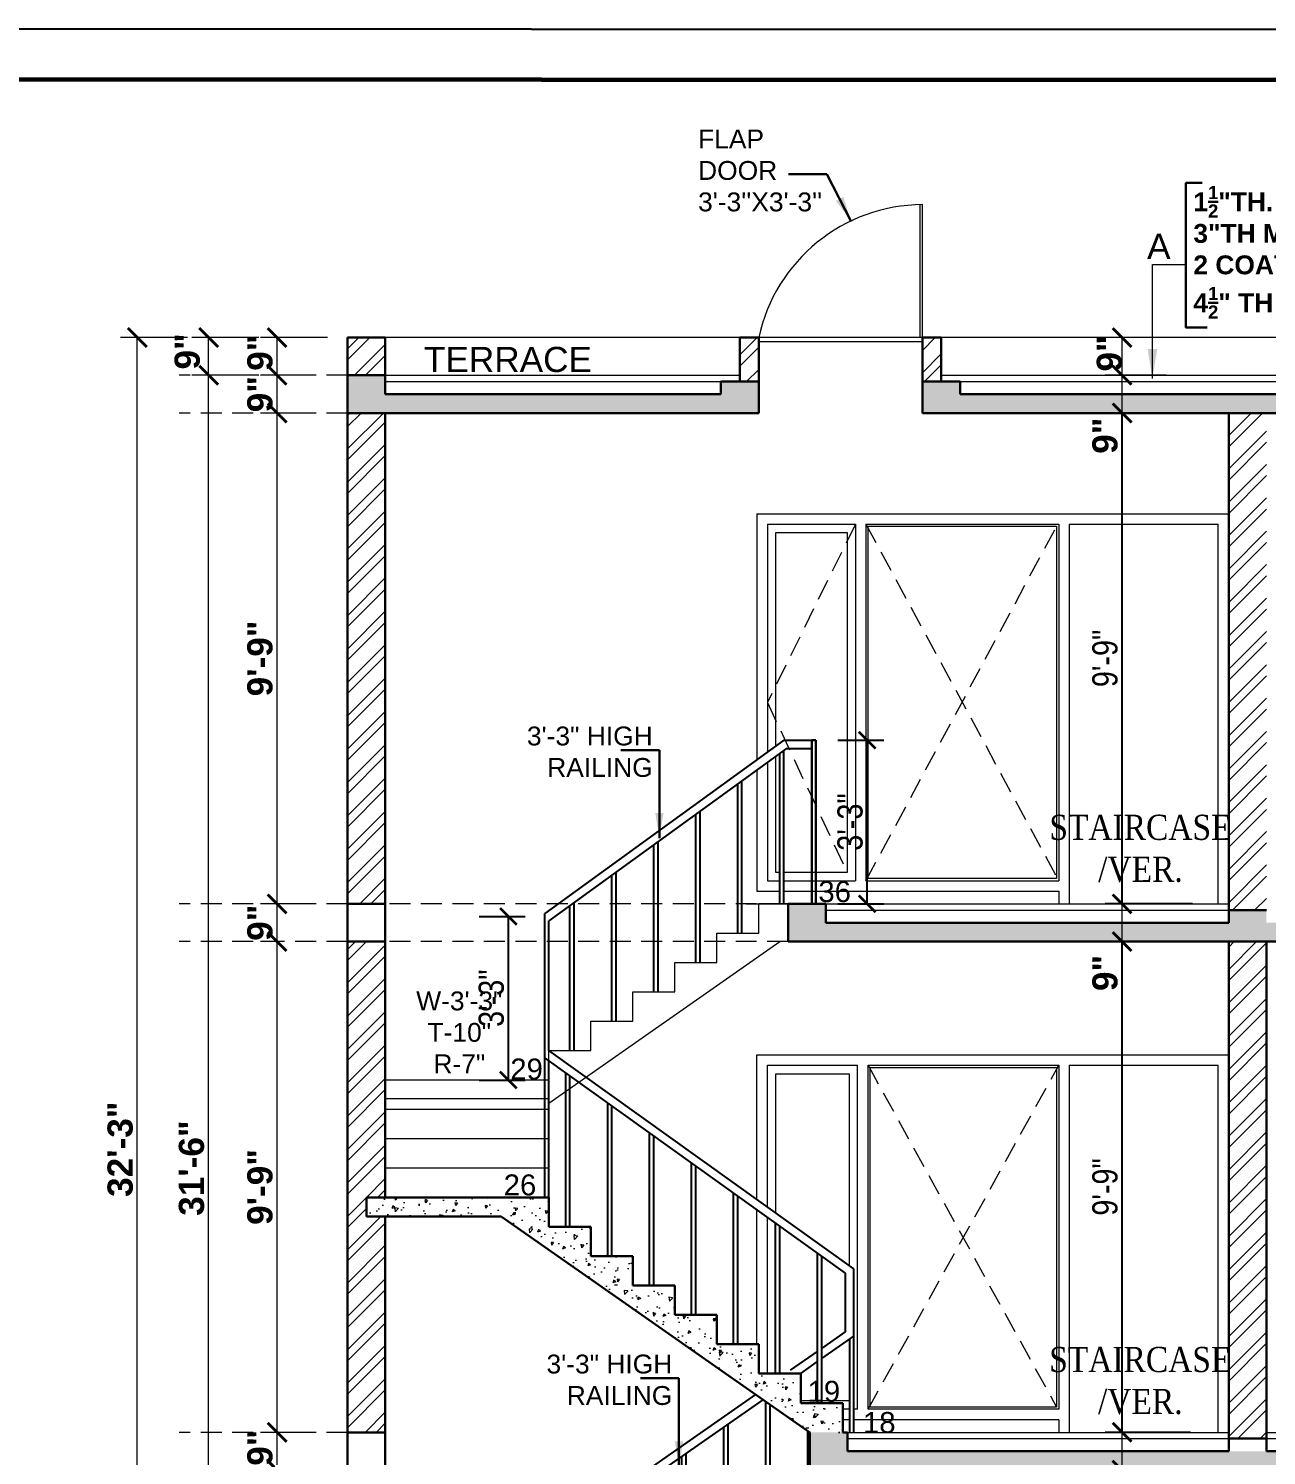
# Model space of a CAD drawing. Header units: feet. Extents: x 12125 to 16886, y -11859 to -10215.
# Drawn here: x 15805 to 16100.1, y -10889.8 to -10549.6 of the extents above; entities that cross this region are included whole.
import ezdxf

# ---------------------------------------------------------------- set-up
doc = ezdxf.new("R2010")
doc.units = ezdxf.units.FT
doc.header["$MEASUREMENT"] = 0
doc.header["$PDMODE"] = 2
doc.linetypes.add('DASHED', pattern=[0.75, 0.5, -0.25])
doc.layers.get('0').update_dxf_attribs({"lineweight": 30})
doc.layers.add('BLK_1_FLR_1_KITCHEN', color=4, linetype='Continuous', plot=False)
doc.layers.add('BLK_1_PARAPET_HT', color=2, linetype='Continuous', plot=False)
for name, color, linetype, lineweight in [('BLK_1_FLR_2_KITCHEN', 7, 'Continuous', 0), ('DIM 01', 7, 'Continuous', 9), ('DOOR', 32, 'Continuous', 13), ('Flooring', 160, 'Continuous', 15), ('HATCH', 9, 'Continuous', 20), ('RAILING', 210, 'Continuous', 25), ('SLAB RCC', 1, 'Continuous', 40), ('STAIR', 82, 'Continuous', 15), ('TEXT', 7, 'Continuous', 30), ('WALL', 10, 'Continuous', 30), ('WINDOW', 150, 'Continuous', 20)]:
    doc.layers.add(name, color=color, linetype=linetype, lineweight=lineweight)
doc.styles.add('AR. TEXT 01', font='arialbd.ttf')
doc.styles.add('DIM TEXT', font='GOTHIC.TTF', dxfattribs={"height": 5})
doc.styles.get("Standard").update_dxf_attribs({"font": 'ARIALN.TTF'})
doc.styles.add('TEX02', font='GARA.TTF')
doc.dimstyles.new('DIM 50', dxfattribs={"dimtxt": 6, "dimasz": 3, "dimexe": 6, "dimexo": 4, "dimgap": 0.3125, "dimtad": 1, "dimzin": 3, "dimdsep": 46, "dimlunit": 4, "dimtxsty": 'AR. TEXT 01', "dimblk": 'DOT', "dimcen": 0.09, "dimclrd": 256, "dimclre": 256, "dimclrt": 256, "dimazin": 0, "dimtfac": 0.8, "dimtofl": 0, "dimtmove": 1, "dimatfit": 3, "dimfxl": 6, "dimfxlon": 1, "dimfrac": 1, "dimtolj": 1, "dimtzin": 0, "dimlwd": -1, "dimlwe": -1, "dimarcsym": 1})
doc.dimstyles.get("Standard").update_dxf_attribs({"dimtxt": 6, "dimasz": 4, "dimexe": 4, "dimexo": 4, "dimgap": 1, "dimtad": 1, "dimdec": 1, "dimzin": 3, "dimdsep": 46, "dimlunit": 4, "dimtxsty": 'Standard', "dimblk": 'ARCHTICK', "dimcen": 0.09, "dimadec": 0, "dimazin": 0, "dimtfac": 1.005, "dimtdec": 1, "dimtofl": 0, "dimtmove": 2, "dimatfit": 3, "dimfxl": 4, "dimfxlon": 1, "dimtolj": 1, "dimtzin": 0, "dimarcsym": 0})
pattern_1 = [(-135, (-65021.545, 67583.689), (3.97747564, -3.97747564), []), (-135, (-65024.1966, 67583.689), (3.97747564, -3.97747564), [])]
pattern_2 = [(-130, (-64493.676, 67461.189), (-7.17260183, 0.62752135), [0.75, -8.25]), (175, (-64493.676, 67461.189), (1.38751334, -7.52192134), [0.6, -6.6]), (-79.5485555, (-64494.274, 67461.241), (-5.78508847, -6.8943999), [0.6374019, -7.0114211]), (-133.8158, (-64493.676, 67459.189), (-10.6724133, 1.6551928), [1.125, -12.375]), (-83.364365, (-64494.565, 67459.327), (-9.3466195, -9.741186), [0.9561034, -10.5171376]), (171.184164, (-64493.676, 67459.189), (-9.3466195, -9.741186), [0.9, -9.9]), (-159, (-64494.676, 67459.689), (-5.96907052, 4.0261889), [0.75, -8.25]), (146, (-64494.676, 67459.689), (-2.4331533, -7.25150045), [0.6, -6.6]), (-108.548555, (-64495.1735, 67460.024), (-8.40222377, -3.22531153), [0.6374019, -7.0114211]), (-142.5, (-64493.676, 67461.1887), (-0.121598553, -3.32893854), [0, -6.52, 0, -6.7, 0, -6.625]), (-172.5, (-64493.676, 67461.1887), (-2.63069537, -3.94411712), [0, -3.82, 0, -6.37, 0, -2.525]), (147.5, (-64491.446, 67461.1887), (-5.33822436, 0.22554872), [0, -2.5, 0, -7.8, 0, -10.35]), (137.5, (-64490.446, 67461.1887), (-5.8318617, -1.00104982), [0, -3.25, 0, -5.18, 0, -7.35])]

# ---------------------------------------------------------------- blocks, each defined once
blk = doc.blocks.new('_Dot')
at = {"color": 0, "linetype": 'ByBlock', "lineweight": -2}
blk.add_line((-0.5, 0), (-1, 0), dxfattribs=at)
at = {"color": 0, "linetype": 'ByBlock', "const_width": 0.5}
blk.add_lwpolyline([(-0.25, 0, 1), (0.25, 0, 1)], format="xyb", close=True, dxfattribs=at)
blk = doc.blocks.new('_ArchTick')
at = {"color": 0, "linetype": 'ByBlock', "const_width": 0.15}
blk.add_lwpolyline([(-0.5, -0.5), (0.5, 0.5)], dxfattribs=at)
blk = doc.blocks.new('*D26')
at = {"layer": 'Defpoints', "color": 0, "transparency": 16777216}
for p in [(15864.28, -10884.31), (15875.96, -10884.31), (15873.46, -10893.31)]:
    blk.add_point(p, dxfattribs=at)
at = {"layer": 'DIM 01', "transparency": 16777216}
for p, q in [((15871.96, -10884.31), (15860.28, -10884.31)), ((15864.28, -10893.31), (15864.28, -10884.31)), ((15869.46, -10893.31), (15860.28, -10893.31))]:
    blk.add_line(p, q, dxfattribs=at)
at = {"layer": 'DIM 01', "transparency": 16777216, "xscale": 4.5, "yscale": 4.5, "zscale": 4.5}
for p, rotation in [((15864.28, -10884.31), 90), ((15864.28, -10893.31), 270)]:
    blk.add_blockref('_ArchTick', p, dxfattribs=dict(at, rotation=rotation))
at = {"layer": 'DIM 01', "transparency": 16777216, "insert": (15860.21, -10887.95), "char_height": 6, "attachment_point": 5, "rotation": 90, "style": 'AR. TEXT 01'}
blk.add_mtext('\\A1;9"', dxfattribs=at)
blk = doc.blocks.new('*D27')
at = {"layer": 'Defpoints', "color": 0, "transparency": 16777216}
for p in [(15864.28, -10767.31), (15868.46, -10767.31), (15875.96, -10884.31)]:
    blk.add_point(p, dxfattribs=at)
at = {"layer": 'DIM 01', "transparency": 16777216}
for p, q in [((15864.46, -10767.31), (15860.28, -10767.31)), ((15864.28, -10884.31), (15864.28, -10767.31)), ((15871.96, -10884.31), (15860.28, -10884.31))]:
    blk.add_line(p, q, dxfattribs=at)
at = {"layer": 'DIM 01', "transparency": 16777216, "xscale": 4.5, "yscale": 4.5, "zscale": 4.5}
for p, rotation in [((15864.28, -10767.31), 90), ((15864.28, -10884.31), 270)]:
    blk.add_blockref('_ArchTick', p, dxfattribs=dict(at, rotation=rotation))
at = {"layer": 'DIM 01', "transparency": 16777216, "insert": (15860.21, -10825.81), "char_height": 6, "attachment_point": 5, "rotation": 90, "style": 'AR. TEXT 01'}
blk.add_mtext('\\A1;9\'-9"', dxfattribs=at)
blk = doc.blocks.new('*D28')
at = {"layer": 'Defpoints', "color": 0, "transparency": 16777216}
for p in [(15864.28, -10758.31), (15874.96, -10758.31), (15868.46, -10767.31)]:
    blk.add_point(p, dxfattribs=at)
at = {"layer": 'DIM 01', "transparency": 16777216}
for p, q in [((15870.96, -10758.31), (15860.28, -10758.31)), ((15864.28, -10767.31), (15864.28, -10758.31)), ((15864.46, -10767.31), (15860.28, -10767.31))]:
    blk.add_line(p, q, dxfattribs=at)
at = {"layer": 'DIM 01', "transparency": 16777216, "xscale": 4.5, "yscale": 4.5, "zscale": 4.5}
for p, rotation in [((15864.28, -10758.31), 90), ((15864.28, -10767.31), 270)]:
    blk.add_blockref('_ArchTick', p, dxfattribs=dict(at, rotation=rotation))
at = {"layer": 'DIM 01', "transparency": 16777216, "insert": (15860.21, -10762.81), "char_height": 6, "attachment_point": 5, "rotation": 90, "style": 'AR. TEXT 01'}
blk.add_mtext('\\A1;9"', dxfattribs=at)
blk = doc.blocks.new('*D29')
at = {"layer": 'Defpoints', "color": 0, "transparency": 16777216}
for p in [(15864.28, -10641.31), (15873.46, -10641.31), (15874.96, -10758.31)]:
    blk.add_point(p, dxfattribs=at)
at = {"layer": 'DIM 01', "transparency": 16777216}
for p, q in [((15869.46, -10641.31), (15860.28, -10641.31)), ((15864.28, -10758.31), (15864.28, -10641.31)), ((15870.96, -10758.31), (15860.28, -10758.31))]:
    blk.add_line(p, q, dxfattribs=at)
at = {"layer": 'DIM 01', "transparency": 16777216, "xscale": 4.5, "yscale": 4.5, "zscale": 4.5}
for p, rotation in [((15864.28, -10641.31), 90), ((15864.28, -10758.31), 270)]:
    blk.add_blockref('_ArchTick', p, dxfattribs=dict(at, rotation=rotation))
at = {"layer": 'DIM 01', "transparency": 16777216, "insert": (15860.21, -10699.81), "char_height": 6, "attachment_point": 5, "rotation": 90, "style": 'AR. TEXT 01'}
blk.add_mtext('\\A1;9\'-9"', dxfattribs=at)
blk = doc.blocks.new('*D30')
at = {"layer": 'Defpoints', "color": 0, "transparency": 16777216}
for p in [(15864.28, -10632.31), (15873.46, -10632.31), (15873.46, -10641.31)]:
    blk.add_point(p, dxfattribs=at)
at = {"layer": 'DIM 01', "transparency": 16777216}
for p, q in [((15869.46, -10632.31), (15860.28, -10632.31)), ((15864.28, -10641.31), (15864.28, -10632.31)), ((15869.46, -10641.31), (15860.28, -10641.31))]:
    blk.add_line(p, q, dxfattribs=at)
at = {"layer": 'DIM 01', "transparency": 16777216, "xscale": 4.5, "yscale": 4.5, "zscale": 4.5}
for p, rotation in [((15864.28, -10632.31), 90), ((15864.28, -10641.31), 270)]:
    blk.add_blockref('_ArchTick', p, dxfattribs=dict(at, rotation=rotation))
at = {"layer": 'DIM 01', "transparency": 16777216, "insert": (15860.21, -10636.81), "char_height": 6, "attachment_point": 5, "rotation": 90, "style": 'AR. TEXT 01'}
blk.add_mtext('\\A1;9"', dxfattribs=at)
blk = doc.blocks.new('*D31')
at = {"layer": 'Defpoints', "color": 0, "transparency": 16777216}
for p in [(15864.28, -10623.31), (15881.07, -10623.31), (15873.46, -10632.31)]:
    blk.add_point(p, dxfattribs=at)
at = {"layer": 'DIM 01', "transparency": 16777216}
for p, q in [((15876.28, -10623.31), (15860.28, -10623.31)), ((15864.28, -10632.31), (15864.28, -10623.31)), ((15869.46, -10632.31), (15860.28, -10632.31))]:
    blk.add_line(p, q, dxfattribs=at)
at = {"layer": 'DIM 01', "transparency": 16777216, "xscale": 4.5, "yscale": 4.5, "zscale": 4.5}
for p, rotation in [((15864.28, -10623.31), 90), ((15864.28, -10632.31), 270)]:
    blk.add_blockref('_ArchTick', p, dxfattribs=dict(at, rotation=rotation))
at = {"layer": 'DIM 01', "transparency": 16777216, "insert": (15860.21, -10626.92), "char_height": 6, "attachment_point": 5, "rotation": 90, "style": 'AR. TEXT 01'}
blk.add_mtext('\\A1;9"', dxfattribs=at)
blk = doc.blocks.new('*D33')
at = {"layer": 'Defpoints', "color": 0, "transparency": 16777216}
for p in [(15847.96, -10632.31), (15893.96, -10632.31), (15853.46, -11010.31)]:
    blk.add_point(p, dxfattribs=at)
at = {"layer": 'DIM 01', "transparency": 16777216}
for p, q in [((15859.96, -10632.31), (15843.96, -10632.31)), ((15847.96, -11010.31), (15847.96, -10632.31)), ((15849.46, -11010.31), (15843.96, -11010.31))]:
    blk.add_line(p, q, dxfattribs=at)
at = {"layer": 'DIM 01', "transparency": 16777216, "xscale": 4.5, "yscale": 4.5, "zscale": 4.5}
for p, rotation in [((15847.96, -10632.31), 90), ((15847.96, -11010.31), 270)]:
    blk.add_blockref('_ArchTick', p, dxfattribs=dict(at, rotation=rotation))
at = {"layer": 'DIM 01', "transparency": 16777216, "insert": (15843.9, -10821.31), "char_height": 6, "attachment_point": 5, "rotation": 90, "style": 'AR. TEXT 01'}
blk.add_mtext('\\A1;31\'-6"', dxfattribs=at)
blk = doc.blocks.new('*D34')
at = {"layer": 'Defpoints', "color": 0, "transparency": 16777216}
for p in [(15847.96, -10623.31), (15895.96, -10623.31), (15893.96, -10632.31)]:
    blk.add_point(p, dxfattribs=at)
at = {"layer": 'DIM 01', "transparency": 16777216}
for p, q in [((15859.96, -10623.31), (15843.96, -10623.31)), ((15847.96, -10632.31), (15847.96, -10623.31)), ((15859.96, -10632.31), (15843.96, -10632.31))]:
    blk.add_line(p, q, dxfattribs=at)
at = {"layer": 'DIM 01', "transparency": 16777216, "xscale": 4.5, "yscale": 4.5, "zscale": 4.5}
for p, rotation in [((15847.96, -10623.31), 90), ((15847.96, -10632.31), 270)]:
    blk.add_blockref('_ArchTick', p, dxfattribs=dict(at, rotation=rotation))
at = {"layer": 'DIM 01', "transparency": 16777216, "insert": (15842.88, -10626.61), "char_height": 6, "attachment_point": 5, "rotation": 90, "style": 'AR. TEXT 01'}
blk.add_mtext('\\A1;9"', dxfattribs=at)
blk = doc.blocks.new('*D175')
at = {"layer": 'Defpoints', "color": 0, "transparency": 16777216}
for p in [(16065.66, -10884.31), (16085.99, -10884.31), (16082.35, -10893.31)]:
    blk.add_point(p, dxfattribs=at)
at = {"layer": 'DIM 01', "transparency": 16777216}
for p, q in [((16077.66, -10884.31), (16061.66, -10884.31)), ((16065.66, -10893.31), (16065.66, -10884.31)), ((16077.66, -10893.31), (16061.66, -10893.31))]:
    blk.add_line(p, q, dxfattribs=at)
at = {"layer": 'DIM 01', "transparency": 16777216, "xscale": 4.5, "yscale": 4.5, "zscale": 4.5}
for p, rotation in [((16065.66, -10884.31), 90), ((16065.66, -10893.31), 270)]:
    blk.add_blockref('_ArchTick', p, dxfattribs=dict(at, rotation=rotation))
at = {"layer": 'DIM 01', "transparency": 16777216, "insert": (16061.6, -10898.42), "char_height": 6, "attachment_point": 5, "rotation": 90, "style": 'AR. TEXT 01'}
blk.add_mtext('\\A1;9"', dxfattribs=at)
blk = doc.blocks.new('*D176')
at = {"layer": 'BLK_1_FLR_1_KITCHEN', "color": 0, "lineweight": -2, "transparency": 16777216}
for p, q in [((16078.31, -10767.31), (16061.66, -10767.31)), ((16065.66, -10884.31), (16065.66, -10767.31)), ((16081.99, -10884.31), (16061.66, -10884.31))]:
    blk.add_line(p, q, dxfattribs=at)
at = {"layer": 'Defpoints', "color": 0, "transparency": 16777216}
for p in [(16065.66, -10767.31), (16082.31, -10767.31), (16085.99, -10884.31)]:
    blk.add_point(p, dxfattribs=at)
at = {"layer": 'BLK_1_FLR_1_KITCHEN', "color": 0, "lineweight": -2, "transparency": 16777216, "xscale": 4, "yscale": 4, "zscale": 4}
for p, rotation in [((16065.66, -10767.31), 90), ((16065.66, -10884.31), 270)]:
    blk.add_blockref('_ArchTick', p, dxfattribs=dict(at, rotation=rotation))
at = {"layer": 'BLK_1_FLR_1_KITCHEN', "color": 0, "transparency": 16777216, "insert": (16061.6, -10825.81), "char_height": 6, "attachment_point": 5, "rotation": 90}
blk.add_mtext('\\A1;9\'-9"', dxfattribs=at)
blk = doc.blocks.new('*D177')
at = {"layer": 'Defpoints', "color": 0, "transparency": 16777216}
for p in [(16065.66, -10758.31), (16086.47, -10758.31), (16082.31, -10767.31)]:
    blk.add_point(p, dxfattribs=at)
at = {"layer": 'DIM 01', "transparency": 16777216}
for p, q in [((16077.66, -10758.31), (16061.66, -10758.31)), ((16065.66, -10767.31), (16065.66, -10758.31)), ((16077.66, -10767.31), (16061.66, -10767.31))]:
    blk.add_line(p, q, dxfattribs=at)
at = {"layer": 'DIM 01', "transparency": 16777216, "xscale": 4.5, "yscale": 4.5, "zscale": 4.5}
for p, rotation in [((16065.66, -10758.31), 90), ((16065.66, -10767.31), 270)]:
    blk.add_blockref('_ArchTick', p, dxfattribs=dict(at, rotation=rotation))
at = {"layer": 'DIM 01', "transparency": 16777216, "insert": (16061.6, -10774.79), "char_height": 6, "attachment_point": 5, "rotation": 90, "style": 'AR. TEXT 01'}
blk.add_mtext('\\A1;9"', dxfattribs=at)
blk = doc.blocks.new('*D178')
at = {"layer": 'BLK_1_FLR_2_KITCHEN', "color": 0, "lineweight": -2, "transparency": 16777216}
for p, q in [((16074.04, -10641.31), (16061.66, -10641.31)), ((16065.66, -10758.31), (16065.66, -10641.31)), ((16082.47, -10758.31), (16061.66, -10758.31))]:
    blk.add_line(p, q, dxfattribs=at)
at = {"layer": 'Defpoints', "color": 0, "transparency": 16777216}
for p in [(16065.66, -10641.31), (16078.04, -10641.31), (16086.47, -10758.31)]:
    blk.add_point(p, dxfattribs=at)
at = {"layer": 'BLK_1_FLR_2_KITCHEN', "color": 0, "lineweight": -2, "transparency": 16777216, "xscale": 4, "yscale": 4, "zscale": 4}
for p, rotation in [((16065.66, -10641.31), 90), ((16065.66, -10758.31), 270)]:
    blk.add_blockref('_ArchTick', p, dxfattribs=dict(at, rotation=rotation))
at = {"layer": 'BLK_1_FLR_2_KITCHEN', "color": 0, "transparency": 16777216, "insert": (16061.6, -10699.81), "char_height": 6, "attachment_point": 5, "rotation": 90}
blk.add_mtext('\\A1;9\'-9"', dxfattribs=at)
blk = doc.blocks.new('*D179')
at = {"layer": 'Defpoints', "color": 0, "transparency": 16777216}
for p in [(16065.66, -10632.31), (16080.13, -10632.31), (16078.04, -10641.31)]:
    blk.add_point(p, dxfattribs=at)
at = {"layer": 'DIM 01', "transparency": 16777216}
for p, q in [((16076.13, -10632.31), (16061.66, -10632.31)), ((16065.66, -10641.31), (16065.66, -10632.31)), ((16074.04, -10641.31), (16061.66, -10641.31))]:
    blk.add_line(p, q, dxfattribs=at)
at = {"layer": 'DIM 01', "transparency": 16777216, "xscale": 4.5, "yscale": 4.5, "zscale": 4.5}
for p, rotation in [((16065.66, -10632.31), 90), ((16065.66, -10641.31), 270)]:
    blk.add_blockref('_ArchTick', p, dxfattribs=dict(at, rotation=rotation))
at = {"layer": 'DIM 01', "transparency": 16777216, "insert": (16061.6, -10646.71), "char_height": 6, "attachment_point": 5, "rotation": 90, "style": 'AR. TEXT 01'}
blk.add_mtext('\\A1;9"', dxfattribs=at)
blk = doc.blocks.new('*D180')
at = {"layer": 'Defpoints', "color": 0, "transparency": 16777216}
for p in [(16065.66, -10623.31), (16082.82, -10623.31), (16080.13, -10632.31)]:
    blk.add_point(p, dxfattribs=at)
at = {"layer": 'DIM 01', "transparency": 16777216}
for p, q in [((16077.66, -10623.31), (16061.66, -10623.31)), ((16065.66, -10632.31), (16065.66, -10623.31)), ((16076.13, -10632.31), (16061.66, -10632.31))]:
    blk.add_line(p, q, dxfattribs=at)
at = {"layer": 'DIM 01', "transparency": 16777216, "xscale": 4.5, "yscale": 4.5, "zscale": 4.5}
for p, rotation in [((16065.66, -10623.31), 90), ((16065.66, -10632.31), 270)]:
    blk.add_blockref('_ArchTick', p, dxfattribs=dict(at, rotation=rotation))
at = {"layer": 'DIM 01', "transparency": 16777216, "insert": (16062.66, -10627.1), "char_height": 6, "attachment_point": 5, "rotation": 90, "style": 'AR. TEXT 01'}
blk.add_mtext('\\A1;9"', dxfattribs=at)
blk = doc.blocks.new('*D386')
at = {"layer": 'Defpoints', "color": 0, "transparency": 16777216}
for p in [(15830.96, -10623.31), (15890.07, -10623.31), (15832.94, -11010.31)]:
    blk.add_point(p, dxfattribs=at)
at = {"layer": 'DIM 01', "transparency": 16777216}
for p, q in [((15842.96, -10623.31), (15826.96, -10623.31)), ((15830.96, -11010.31), (15830.96, -10623.31)), ((15828.94, -11010.31), (15826.96, -11010.31))]:
    blk.add_line(p, q, dxfattribs=at)
at = {"layer": 'DIM 01', "transparency": 16777216, "xscale": 4.5, "yscale": 4.5, "zscale": 4.5}
for p, rotation in [((15830.96, -10623.31), 90), ((15830.96, -11010.31), 270)]:
    blk.add_blockref('_ArchTick', p, dxfattribs=dict(at, rotation=rotation))
at = {"layer": 'DIM 01', "transparency": 16777216, "insert": (15826.9, -10816.81), "char_height": 6, "attachment_point": 5, "rotation": 90, "style": 'AR. TEXT 01'}
blk.add_mtext('\\A1;32\'-3"', dxfattribs=at)
blk = doc.blocks.new('ETGFRET')
at = {"layer": 'RAILING'}
for p, q in [((84805.91, -79116.99), (84748.91, -79158.31)), ((84806.56, -79118.99), (84749.91, -79160.05)), ((84805.91, -79116.99), (84812.55, -79116.99)), ((84805.91, -79155.99), (84805.91, -79119.46)), ((84806.56, -79118.99), (84812.55, -79118.99)), ((84804.91, -79155.99), (84804.91, -79120.19)), ((84795.91, -79162.99), (84795.91, -79126.71)), ((84794.91, -79162.99), (84794.91, -79127.44)), ((84784.91, -79169.99), (84784.91, -79134.68)), ((84785.91, -79169.99), (84785.91, -79133.96)), ((84774.91, -79176.99), (84774.91, -79141.93)), ((84775.91, -79176.99), (84775.91, -79141.21)), ((84764.91, -79183.99), (84764.91, -79149.18)), ((84765.91, -79183.99), (84765.91, -79148.45)), ((84754.91, -79190.99), (84754.91, -79156.43)), ((84755.91, -79190.99), (84755.91, -79155.7)), ((84748.91, -79200.46), (84748.91, -79158.31)), ((84749.91, -79173.36), (84749.91, -79160.05)), ((84749.91, -79190.99), (84749.91, -79173.36)), ((84822.61, -79242.99), (84749.91, -79190.99)), ((84820.61, -79244.02), (84748.91, -79192.74)), ((84749.91, -79225.99), (84749.91, -79193.45)), ((84749.91, -79200.46), (84749.91, -79193.45)), ((84753.91, -79232.99), (84753.91, -79196.31)), ((84754.91, -79232.99), (84754.91, -79197.03)), ((84748.91, -79225.99), (84748.91, -79198.7)), ((84763.91, -79201.01), (84763.91, -79200.99)), ((84763.91, -79239.99), (84763.91, -79203.47)), ((84764.91, -79239.99), (84764.91, -79204.18)), ((84773.91, -79246.99), (84773.91, -79210.62)), ((84774.91, -79246.99), (84774.91, -79211.33)), ((84783.91, -79253.99), (84783.91, -79217.77)), ((84784.91, -79253.99), (84784.91, -79218.49)), ((84793.91, -79260.99), (84793.91, -79224.93)), ((84794.91, -79260.99), (84794.91, -79225.64)), ((84803.91, -79267.99), (84803.91, -79232.08)), ((84804.91, -79267.99), (84804.91, -79232.79)), ((84813.91, -79274.99), (84813.91, -79239.23)), ((84814.91, -79274.99), (84814.91, -79239.95)), ((84820.61, -79258), (84820.61, -79244.02)), ((84822.61, -79259.04), (84822.61, -79242.99)), ((84814.91, -79261.98), (84820.61, -79258)), ((84814.91, -79264.42), (84822.61, -79259.04)), ((84822.61, -79281.99), (84822.61, -79259.04)), ((84807.49, -79267.17), (84813.91, -79262.68)), ((84809.91, -79267.92), (84813.91, -79265.12)), ((84748.91, -79308.11), (84799.18, -79272.97)), ((84749.91, -79309.85), (84800.93, -79274.2)), ((84801.61, -79309.99), (84801.61, -79274.67)), ((84802.61, -79309.99), (84802.61, -79275.37)), ((84791.61, -79316.99), (84791.61, -79280.71)), ((84792.61, -79316.99), (84792.61, -79280.01)), ((84811.61, -79302.99), (84811.61, -79281.67)), ((84781.61, -79323.99), (84781.61, -79287.7)), ((84782.61, -79323.99), (84782.61, -79287)), ((84812.61, -79302.99), (84812.61, -79290.99)), ((84821.61, -79295.99), (84821.61, -79290.99)), ((84822.61, -79295.99), (84822.61, -79290.99)), ((84769.8, -79330.99), (84769.8, -79295.95)), ((84770.8, -79330.99), (84770.8, -79295.25)), ((84759.8, -79337.99), (84759.8, -79302.94)), ((84760.8, -79337.99), (84760.8, -79302.24)), ((84753.8, -79344.99), (84753.8, -79307.13)), ((84748.91, -79356.11), (84748.91, -79308.11)), ((84749.91, -79356.11), (84749.91, -79309.85)), ((84752.8, -79344.99), (84752.8, -79307.83)), ((84748.91, -79407.99), (84748.91, -79356.11)), ((84749.91, -79370.93), (84749.91, -79359.99))]:
    blk.add_line(p, q, dxfattribs=at)
at = {"layer": 'RAILING', "lineweight": 30}
for p, q in [((84812.55, -79155.99), (84812.55, -79116.99)), ((84812.55, -79116.99), (84813.55, -79116.99)), ((84813.55, -79155.99), (84813.55, -79116.99))]:
    blk.add_line(p, q, dxfattribs=at)
at = {"layer": 'RAILING'}
blk.add_lwpolyline([(84821.61, -79281.99), (84821.61, -79259.74)], dxfattribs=at)
at = {"layer": 'STAIR', "ltscale": 10}
blk.add_line((84749.91, -79348.7), (84749.91, -79407.99), dxfattribs=at)
blk = doc.blocks.new('*D426')
at = {"layer": 'BLK_1_PARAPET_HT', "color": 0, "lineweight": -2, "transparency": 16777216}
for p, q in [((15912.41, -10761.31), (15923.41, -10761.31)), ((15919.41, -10800.31), (15919.41, -10761.31)), ((15912.41, -10800.31), (15923.41, -10800.31))]:
    blk.add_line(p, q, dxfattribs=at)
at = {"layer": 'Defpoints', "color": 0, "transparency": 16777216}
for p in [(15906.08, -10761.31), (15919.41, -10761.31), (15906.08, -10800.31)]:
    blk.add_point(p, dxfattribs=at)
at = {"layer": 'BLK_1_PARAPET_HT', "color": 0, "lineweight": -2, "transparency": 16777216, "xscale": 4, "yscale": 4, "zscale": 4}
for p, rotation in [((15919.41, -10761.31), 90), ((15919.41, -10800.31), 270)]:
    blk.add_blockref('_ArchTick', p, dxfattribs=dict(at, rotation=rotation))
at = {"layer": 'BLK_1_PARAPET_HT', "color": 0, "transparency": 16777216, "insert": (15915.35, -10780.81), "char_height": 6, "attachment_point": 5, "rotation": 90}
blk.add_mtext('\\A1;3\'-3"', dxfattribs=at)
blk = doc.blocks.new('*D427')
at = {"layer": 'BLK_1_PARAPET_HT', "color": 0, "lineweight": -2, "transparency": 16777216}
for p, q in [((15997.91, -10719.31), (16008.91, -10719.31)), ((16004.91, -10758.31), (16004.91, -10719.31)), ((15997.91, -10758.31), (16008.91, -10758.31))]:
    blk.add_line(p, q, dxfattribs=at)
at = {"layer": 'Defpoints', "color": 0, "transparency": 16777216}
for p in [(15991.58, -10719.31), (16004.91, -10719.31), (15991.58, -10758.31)]:
    blk.add_point(p, dxfattribs=at)
at = {"layer": 'BLK_1_PARAPET_HT', "color": 0, "lineweight": -2, "transparency": 16777216, "xscale": 4, "yscale": 4, "zscale": 4}
for p, rotation in [((16004.91, -10719.31), 90), ((16004.91, -10758.31), 270)]:
    blk.add_blockref('_ArchTick', p, dxfattribs=dict(at, rotation=rotation))
at = {"layer": 'BLK_1_PARAPET_HT', "color": 0, "transparency": 16777216, "insert": (16000.85, -10738.81), "char_height": 6, "attachment_point": 5, "rotation": 90}
blk.add_mtext('\\A1;3\'-3"', dxfattribs=at)

msp = doc.modelspace()

# ---------------------------------------------------------------- hatches: boundary and pattern name
at = {"layer": 'HATCH', "ltscale": 10}
h = msp.add_hatch(dxfattribs=at)
h.set_pattern_fill('ANSI32', color=256, scale=15, angle=180, style=0)
h.set_pattern_definition(pattern_1)
h.paths.add_polyline_path([(15881.066, -10623.311), (15881.066, -10632.311), (15890.066, -10632.311), (15890.066, -10623.311)])
h.paths.add_polyline_path([(15881.066, -10758.311), (15890.066, -10758.311), (15890.066, -10641.311), (15881.066, -10641.311)])
h.paths.add_polyline_path([(15881.066, -10884.311), (15890.066, -10884.311), (15890.066, -10832.811), (15885.566, -10832.811), (15885.566, -10828.311), (15890.066, -10828.311), (15890.066, -10767.311), (15881.066, -10767.311)])
h = msp.add_hatch(dxfattribs=at)
h.set_pattern_fill('ANSI32', color=256, scale=15, angle=180, style=0)
h.set_pattern_definition([(-135, (-96966.4957, 32783.3866), (3.97747564, -3.97747564), []), (-135, (-96969.1473, 32783.3866), (3.97747564, -3.97747564), [])])
h.paths.add_polyline_path([(15979.066, -10623.311), (15974.566, -10623.311), (15974.566, -10633.811), (15979.066, -10633.811)])
h.paths.add_polyline_path([(16022.566, -10623.311), (16018.066, -10623.311), (16018.066, -10633.811), (16022.566, -10633.811)])
h = msp.add_hatch(dxfattribs=at)
h.set_pattern_fill('AR-CONC', color=256, angle=180, style=0)
h.set_pattern_definition([(-130, (-96966.4957, 32783.3866), (-7.17260183, 0.62752135), [0.75, -8.25]), (175, (-96966.496, 32783.3866), (1.38751334, -7.52192134), [0.6, -6.6]), (-79.5485555, (-96967.0934, 32783.439), (-5.78508847, -6.8943999), [0.6374019, -7.0114211]), (-133.8158, (-96966.496, 32781.387), (-10.6724133, 1.6551928), [1.125, -12.375]), (-83.364365, (-96967.385, 32781.525), (-9.3466195, -9.741186), [0.9561034, -10.5171376]), (171.184164, (-96966.496, 32781.387), (-9.3466195, -9.741186), [0.9, -9.9]), (-159, (-96967.4957, 32781.8866), (-5.96907052, 4.0261889), [0.75, -8.25]), (146, (-96967.496, 32781.8866), (-2.4331533, -7.25150045), [0.6, -6.6]), (-108.548555, (-96967.993, 32782.222), (-8.40222377, -3.22531153), [0.6374019, -7.0114211]), (-142.5, (-96966.4957, 32783.3866), (-0.121598553, -3.32893854), [0, -6.52, 0, -6.7, 0, -6.625]), (-172.5, (-96966.4957, 32783.3866), (-2.63069537, -3.94411712), [0, -3.82, 0, -6.37, 0, -2.525]), (147.5, (-96964.2657, 32783.3866), (-5.33822436, 0.22554872), [0, -2.5, 0, -7.8, 0, -10.35]), (137.5, (-96963.2657, 32783.3866), (-5.8318617, -1.00104982), [0, -3.25, 0, -5.18, 0, -7.35])])
h.paths.add_polyline_path([(15979.066, -10633.811), (15970.066, -10633.811), (15970.066, -10636.811), (15890.066, -10636.811), (15890.066, -10632.311), (15881.066, -10632.311), (15881.066, -10641.311), (15979.066, -10641.311)])
h.paths.add_polyline_path([(16241.066, -10633.811), (16232.066, -10633.811), (16232.066, -10636.811), (16027.066, -10636.811), (16027.066, -10633.811), (16018.066, -10633.811), (16018.066, -10641.311), (16241.066, -10641.311)])
h = msp.add_hatch(dxfattribs=at)
h.set_pattern_fill('ANSI32', color=256, scale=15, angle=180, style=0)
h.set_pattern_definition(pattern_1)
h.paths.add_polyline_path([(16100.066, -10641.311), (16091.066, -10641.311), (16091.066, -10759.811), (16100.066, -10759.811)])
h.paths.add_polyline_path([(16100.066, -10767.311), (16091.066, -10767.311), (16091.066, -10885.811), (16100.066, -10885.811)])
h = msp.add_hatch(dxfattribs=at)
h.set_pattern_fill('AR-CONC', color=256, angle=180, style=0)
h.set_pattern_definition(pattern_2)
h.paths.add_polyline_path([(16241.066, -10767.311), (16241.066, -10759.811), (16232.066, -10759.811), (16232.066, -10762.811), (16100.066, -10762.811), (16100.066, -10759.811), (16091.066, -10759.811), (16091.066, -10762.811), (15995.066, -10762.811), (15995.066, -10758.311), (15986.066, -10758.311), (15986.066, -10767.311)])
h = msp.add_hatch(dxfattribs=at)
h.set_pattern_fill('AR-CONC', color=256, angle=180, style=0)
h.set_pattern_definition([(-130, (-66017.7734, 68448.592), (-7.17260183, 0.62752135), [0.75, -8.25]), (175, (-66017.7734, 68448.592), (1.38751334, -7.52192134), [0.6, -6.6]), (-79.5485555, (-66018.371, 68448.644), (-5.78508847, -6.8943999), [0.6374019, -7.0114211]), (-133.8158, (-66017.773, 68446.592), (-10.6724133, 1.6551928), [1.125, -12.375]), (-83.364365, (-66018.663, 68446.73), (-9.3466195, -9.741186), [0.9561034, -10.5171376]), (171.184164, (-66017.773, 68446.592), (-9.3466195, -9.741186), [0.9, -9.9]), (-159, (-66018.7734, 68447.092), (-5.96907052, 4.0261889), [0.75, -8.25]), (146, (-66018.7734, 68447.092), (-2.4331533, -7.25150045), [0.6, -6.6]), (-108.548555, (-66019.271, 68447.427), (-8.40222377, -3.22531153), [0.6374019, -7.0114211]), (-142.5, (-66017.7734, 68448.5917), (-0.121598553, -3.32893854), [0, -6.52, 0, -6.7, 0, -6.625]), (-172.5, (-66017.7734, 68448.5917), (-2.63069537, -3.94411712), [0, -3.82, 0, -6.37, 0, -2.525]), (147.5, (-66015.5434, 68448.5917), (-5.33822436, 0.22554872), [0, -2.5, 0, -7.8, 0, -10.35]), (137.5, (-66014.5434, 68448.5917), (-5.8318617, -1.00104982), [0, -3.25, 0, -5.18, 0, -7.35])])
h.paths.add_polyline_path([(15969.066, -10856.311), (15959.066, -10856.311), (15959.066, -10849.311), (15949.066, -10849.311), (15949.066, -10842.311), (15939.066, -10842.311), (15939.066, -10835.311), (15929.066, -10835.311), (15929.066, -10828.311), (15885.566, -10828.311), (15885.566, -10832.811), (15917.647, -10832.811), (15991.219, -10884.311), (15999.066, -10884.311), (15999.066, -10877.311), (15989.066, -10877.311), (15989.066, -10870.311), (15979.066, -10870.311), (15979.066, -10863.311), (15969.066, -10863.311)])
h = msp.add_hatch(dxfattribs=at)
h.set_pattern_fill('AR-CONC', color=256, angle=180, style=0)
h.set_pattern_definition(pattern_2)
h.paths.add_polyline_path([(16100.066, -10888.811), (16091.066, -10888.811), (16000.219, -10888.811), (16000.219, -10884.311), (15991.219, -10884.311), (15991.219, -10893.311), (16241.066, -10893.311), (16241.066, -10885.811), (16232.066, -10885.811), (16232.066, -10888.811)])

# ---------------------------------------------------------------- linework, layer by layer
at = {"color": 3}
msp.add_lwpolyline([(15284.2, -10549.647), (16885.839, -10550.006), (16885.839, -11614.729), (15284.2, -11614.371)], close=True, dxfattribs=at)
at = {"layer": 'DIM 01'}
msp.add_lwpolyline([(15983.116, -10870.311), (15983.116, -10834.434)], dxfattribs=at)
at = {"layer": 'DOOR'}
for p, q in [((16017.566, -10623.311), (16017.566, -10591.627)), ((16018.066, -10623.311), (16018.066, -10591.627)), ((16053.066, -10667.811), (16088.566, -10667.811)), ((16053.066, -10667.811), (16053.066, -10758.311)), ((16088.566, -10758.311), (16088.566, -10667.811)), ((16050.566, -10755.311), (16050.566, -10758.311)), ((16050.566, -10794.311), (16091.066, -10794.311)), ((16050.566, -10796.811), (16050.566, -10878.811)), ((16053.066, -10796.811), (16088.566, -10796.811)), ((16053.066, -10796.811), (16053.066, -10884.311)), ((16088.566, -10884.311), (16088.566, -10796.811)), ((16050.566, -10881.311), (16050.566, -10884.311))]:
    msp.add_line(p, q, dxfattribs=at)
msp.add_arc((16018.295, -10631.753), 40.127, 90.32705, 167.85522, dxfattribs=at)
at = {"layer": 'Flooring', "ltscale": 10}
for p, q in [((15974.566, -10623.311), (15885.566, -10623.311)), ((16018.066, -10623.311), (15979.066, -10623.311)), ((16232.066, -10623.311), (16022.566, -10623.311)), ((15890.066, -10632.311), (15974.566, -10632.311)), ((16022.566, -10632.311), (16232.066, -10632.311)), ((15890.066, -10633.811), (15974.566, -10633.811)), ((16022.566, -10633.811), (16232.066, -10633.811)), ((15976.066, -10758.311), (15986.066, -10758.311)), ((15995.066, -10758.311), (16091.066, -10758.311)), ((15995.066, -10759.811), (16091.066, -10759.811)), ((16000.219, -10884.311), (16091.066, -10884.311)), ((16100.066, -10884.311), (16232.066, -10884.311)), ((16000.219, -10885.811), (16092.259, -10885.811)), ((16092.259, -10885.811), (16232.066, -10885.811))]:
    msp.add_line(p, q, dxfattribs=at)
at = {"layer": 'HATCH', "linetype": 'DASHED', "ltscale": 10}
for p, q in [((15881.066, -10632.311), (15840.955, -10632.311)), ((15881.066, -10641.311), (15840.955, -10641.311)), ((16004.616, -10667.811), (16050.566, -10752.811)), ((16004.616, -10752.811), (16050.066, -10668.311)), ((15881.066, -10758.311), (15840.955, -10758.311)), ((15986.066, -10758.311), (15890.066, -10758.311)), ((15881.066, -10767.311), (15840.955, -10767.311)), ((15986.066, -10767.311), (15890.066, -10767.311)), ((16005.116, -10878.811), (16050.566, -10796.811)), ((16005.116, -10796.811), (16050.066, -10878.311)), ((15881.066, -10884.311), (15840.955, -10884.311))]:
    msp.add_line(p, q, dxfattribs=at)
msp.add_lwpolyline([(16002.116, -10667.811), (15981.116, -10710.311), (16000.116, -10750.811)], dxfattribs=at)
at = {"layer": 'SLAB RCC', "lineweight": 30, "ltscale": 10}
for p, q in [((15881.066, -10641.311), (15881.066, -10632.311)), ((15890.066, -10632.311), (15881.066, -10632.311)), ((15881.066, -10632.311), (15881.066, -10641.311)), ((15881.066, -10632.311), (15890.066, -10632.311)), ((15890.066, -10636.811), (15890.066, -10632.311)), ((15890.066, -10636.811), (15970.066, -10636.811)), ((15970.066, -10636.811), (15970.066, -10633.811)), ((15970.066, -10633.811), (15979.066, -10633.811)), ((15979.066, -10633.811), (15979.066, -10641.311)), ((16027.066, -10633.811), (16018.066, -10633.811)), ((16018.066, -10633.811), (16018.066, -10641.311)), ((16027.066, -10636.811), (16027.066, -10633.811)), ((16027.066, -10636.811), (16232.066, -10636.811)), ((15881.066, -10641.311), (15890.066, -10641.311)), ((15881.066, -10641.311), (15979.066, -10641.311)), ((16018.066, -10641.311), (16241.066, -10641.311)), ((15890.066, -10758.311), (15881.066, -10758.311)), ((15881.066, -10758.311), (15881.066, -10767.311)), ((15890.066, -10767.311), (15890.066, -10758.311)), ((15986.066, -10767.311), (15986.066, -10758.311)), ((15986.066, -10758.311), (15995.066, -10758.311)), ((15995.066, -10762.811), (15995.066, -10758.311)), ((15995.066, -10762.811), (16091.066, -10762.811)), ((16091.066, -10759.811), (16091.066, -10762.811)), ((16091.066, -10759.811), (16100.066, -10759.811)), ((15881.066, -10767.311), (15890.066, -10767.311)), ((15986.066, -10767.311), (16241.066, -10767.311)), ((15890.066, -10884.311), (15881.066, -10884.311)), ((15881.066, -10884.311), (15881.066, -10893.311)), ((15890.066, -10893.311), (15890.066, -10884.311)), ((15991.219, -10893.311), (15991.219, -10884.311)), ((15999.066, -10884.311), (16000.219, -10884.311)), ((16000.219, -10888.811), (16000.219, -10884.311)), ((16000.219, -10888.811), (16091.066, -10888.811)), ((16091.066, -10885.811), (16091.066, -10888.811)), ((16091.066, -10885.811), (16100.066, -10885.811)), ((16100.066, -10885.811), (16100.066, -10888.811)), ((16100.066, -10888.811), (16232.066, -10888.811))]:
    msp.add_line(p, q, dxfattribs=at)
at = {"layer": 'STAIR', "ltscale": 10}
for p, q in [((15976.066, -10758.311), (15986.066, -10758.311)), ((15979.066, -10765.311), (15979.066, -10758.311)), ((15989.066, -10758.311), (15979.066, -10758.311)), ((15969.066, -10772.311), (15969.066, -10765.311)), ((15969.066, -10765.311), (15979.066, -10765.311)), ((15929.066, -10805.804), (15984.056, -10767.311)), ((15986.066, -10767.311), (15981.48, -10767.311)), ((15989.066, -10767.311), (15984.056, -10767.311)), ((15959.066, -10779.311), (15959.066, -10772.311)), ((15959.066, -10772.311), (15969.066, -10772.311)), ((15949.066, -10786.311), (15949.066, -10779.311)), ((15949.066, -10779.311), (15959.066, -10779.311)), ((15939.066, -10793.311), (15939.066, -10786.311)), ((15939.066, -10786.311), (15949.066, -10786.311)), ((15929.066, -10800.311), (15929.066, -10793.311)), ((15929.066, -10793.311), (15939.066, -10793.311)), ((15929.066, -10800.311), (15890.066, -10800.311)), ((15929.066, -10828.311), (15929.066, -10800.311)), ((15929.066, -10804.811), (15890.066, -10804.811)), ((15929.066, -10807.311), (15890.066, -10807.311)), ((15929.066, -10814.311), (15890.066, -10814.311)), ((15929.066, -10821.311), (15890.066, -10821.311))]:
    msp.add_line(p, q, dxfattribs=at)
at = {"layer": 'STAIR', "lineweight": 30, "ltscale": 10}
for p, q in [((15885.566, -10832.811), (15885.566, -10828.311)), ((15929.066, -10828.311), (15885.566, -10828.311)), ((15929.066, -10835.311), (15929.066, -10828.311)), ((15917.647, -10832.811), (15885.566, -10832.811)), ((15991.219, -10884.311), (15917.647, -10832.811)), ((15939.066, -10835.311), (15929.066, -10835.311)), ((15939.066, -10842.311), (15939.066, -10835.311)), ((15949.066, -10842.311), (15939.066, -10842.311)), ((15949.066, -10849.311), (15949.066, -10842.311)), ((15959.066, -10849.311), (15949.066, -10849.311)), ((15959.066, -10856.311), (15959.066, -10849.311)), ((15969.066, -10856.311), (15959.066, -10856.311)), ((15969.066, -10863.311), (15969.066, -10856.311)), ((15979.066, -10863.311), (15969.066, -10863.311)), ((15979.066, -10870.311), (15979.066, -10863.311)), ((15989.066, -10870.311), (15979.066, -10870.311)), ((15989.066, -10877.311), (15989.066, -10870.311)), ((15989.066, -10877.311), (15999.066, -10877.311)), ((15999.066, -10877.311), (15999.066, -10884.311))]:
    msp.add_line(p, q, dxfattribs=at)
at = {"layer": 'TEXT'}
msp.add_lwpolyline([(16084.709, -10586.467), (16080.854, -10586.467), (16080.854, -10620.881), (16085.953, -10620.881)], dxfattribs=at)
at = {"layer": 'WALL', "ltscale": 5}
for p, q in [((15881.066, -10623.311), (15890.066, -10623.311)), ((15881.066, -10632.311), (15881.066, -10623.311)), ((15890.066, -10632.311), (15890.066, -10623.311)), ((15974.566, -10633.811), (15974.566, -10623.311)), ((15974.566, -10623.311), (15979.066, -10623.311)), ((15979.066, -10641.311), (15979.066, -10623.311)), ((16018.066, -10633.811), (16018.066, -10623.311)), ((16018.066, -10623.311), (16022.566, -10623.311)), ((16022.566, -10633.811), (16022.566, -10623.311)), ((15881.066, -10758.311), (15881.066, -10641.311)), ((15890.066, -10758.311), (15890.066, -10641.311)), ((16091.066, -10759.811), (16091.066, -10641.311)), ((15881.066, -10884.311), (15881.066, -10767.311)), ((15890.066, -10825.017), (15890.066, -10767.311)), ((16091.066, -10885.811), (16091.066, -10767.311)), ((16100.066, -10885.811), (16100.066, -10767.311)), ((15890.066, -10804.811), (15890.066, -10800.311)), ((15890.066, -10828.311), (15890.066, -10804.811)), ((15890.066, -10884.311), (15890.066, -10832.811))]:
    msp.add_line(p, q, dxfattribs=at)
at = {"layer": 'WALL', "lineweight": 13}
for p, q in [((16018.066, -10623.311), (15979.066, -10623.311)), ((16018.066, -10624.311), (15979.066, -10624.311))]:
    msp.add_line(p, q, dxfattribs=at)
at = {"layer": 'WALL', "color": 35, "linetype": 'Continuous', "lineweight": 60}
msp.add_lwpolyline([(15296.2, -10561.647), (16873.839, -10562.006), (16873.839, -11602.729), (15296.2, -11602.371)], close=True, dxfattribs=at)
at = {"layer": 'WINDOW', "ltscale": 10}
for p, q in [((15978.616, -10665.311), (16091.066, -10665.311)), ((15978.616, -10665.311), (15978.616, -10723.986)), ((15981.116, -10667.811), (16002.116, -10667.811)), ((15981.116, -10667.811), (15981.116, -10722.174)), ((16002.116, -10667.811), (16002.116, -10752.811)), ((16004.616, -10667.811), (16050.566, -10667.811)), ((16004.616, -10667.811), (16004.616, -10752.811)), ((16050.566, -10667.811), (16050.566, -10752.811)), ((15978.616, -10713.906), (15978.616, -10723.986)), ((15981.116, -10712.311), (15981.116, -10722.174)), ((15981.116, -10724.644), (15981.116, -10752.811)), ((15978.616, -10726.456), (15978.616, -10755.311)), ((15978.616, -10755.311), (15979.824, -10755.311)), ((15978.616, -10755.311), (15984.066, -10755.311)), ((15981.116, -10752.811), (15984.066, -10752.811)), ((15985.066, -10752.811), (15987.324, -10752.811)), ((15985.066, -10752.811), (16002.116, -10752.811)), ((15985.066, -10755.311), (15987.324, -10755.311)), ((15985.066, -10755.311), (16050.566, -10755.311)), ((16004.616, -10752.811), (16050.566, -10752.811)), ((15978.616, -10828.756), (15978.616, -10794.311)), ((15978.616, -10794.311), (16050.566, -10794.311)), ((15981.116, -10830.544), (15981.116, -10796.811)), ((15981.116, -10796.811), (16002.616, -10796.811)), ((16002.616, -10878.811), (16002.616, -10796.811)), ((16005.116, -10878.811), (16005.116, -10796.811)), ((16005.116, -10796.811), (16050.566, -10796.811)), ((15978.616, -10863.311), (15978.616, -10831.215)), ((15981.116, -10870.311), (15981.116, -10833.003)), ((16000.76, -10878.811), (15999.066, -10878.811)), ((16000.76, -10881.311), (15999.066, -10881.311)), ((16002.616, -10878.811), (16001.76, -10878.811)), ((16050.566, -10881.311), (16001.76, -10881.311)), ((16050.566, -10878.811), (16005.116, -10878.811))]:
    msp.add_line(p, q, dxfattribs=at)
for points in [[(15983.116, -10714.574), (15983.116, -10669.811), (16000.116, -10669.811), (16000.116, -10750.811), (15985.066, -10750.811)], [(15983.116, -10720.725), (15983.116, -10712.311)], [(15984.066, -10750.811), (15983.116, -10750.811), (15983.116, -10723.195)], [(15987.324, -10750.811), (15985.066, -10750.811)], [(15983.116, -10831.975), (15983.116, -10798.811), (16000.616, -10798.811), (16000.616, -10844.493)], [(16000.616, -10862.162), (16000.616, -10876.811), (15994.066, -10876.811)], [(15993.066, -10876.811), (15989.036, -10876.811)]]:
    msp.add_lwpolyline(points, dxfattribs=at)
for points in [[(16005.116, -10668.311), (16050.066, -10668.311), (16050.066, -10752.311), (16005.116, -10752.311)], [(16005.616, -10797.311), (16050.066, -10797.311), (16050.066, -10878.311), (16005.616, -10878.311)]]:
    msp.add_lwpolyline(points, close=True, dxfattribs=at)

# ---------------------------------------------------------------- block references
at = {"layer": 'STAIR', "ltscale": 10}
msp.add_blockref('ETGFRET', (-68820.845, 68397.681), dxfattribs=at)

# ---------------------------------------------------------------- texts
at = {"layer": 'TEXT', "style": 'TEX02'}
for s, insert, char_height, width, attachment_point in [("\\A1;{\\fArial|b0|i0|c0|p34;FLAP DOOR\\P3'-3''X3'-3''}", (15964.61, -10573.725), 4.5, 25.966, 1), ('\\A1;{\\fArial|b0|i0|c0|p34;TERRACE}', (15919.298, -10625.535), 6, 40.13179, 2), ('\\A1;{\\fArial|b0|i0|c0|p34;3\'-3" HIGH RAILING}', (15953.796, -10716.049), 4.5, 30.23436, 3), ('\\A1;STAIRCASE\\P/VER.', (16070.041, -10737.071), 6, 54.33117, 2), ('\\A1;{\\fArial|b0|i0|c0|p34;36}', (15993.27, -10752.899), 5, 10.1822, 1), ('\\A1;{\\fArial|b0|i0|c0|p34;29}', (15919.857, -10795.197), 5, 5.95679, 1), ('\\A1;{\\fArial|b0|i0|c0|p34;26}', (15918.277, -10822.826), 5, 5.95679, 1), ('\\A1;STAIRCASE\\P/VER.', (16069.999, -10863.935), 6, 54.33117, 2), ('\\A1;{\\fArial|b0|i0|c0|p34;3\'-3" HIGH RAILING}', (15958.46, -10865.772), 4.5, 30.23436, 3), ('\\A1;{\\fArial|b0|i0|c0|p34;19}', (15990.702, -10872.026), 5, 5.95679, 1), ('\\A1;{\\fArial|b0|i0|c0|p34;18}', (16003.902, -10879.46), 5, 5.95679, 1)]:
    msp.add_mtext(s, dxfattribs=dict(at, insert=insert, char_height=char_height, width=width, attachment_point=attachment_point))
at = {"layer": 'TEXT', "insert": (16082.645, -10587.172), "char_height": 4.5, "width": 89.8489, "attachment_point": 1}
msp.add_mtext('\\A1;{\\fArial|b1|i0|c0|p34;1{\\H0.7x;\\S1/2;}"TH. TILE TERRACING\\P3"TH MUD TO SLOPE\\P2 COATS OF HOT BITUMENS \\P4{\\H0.7x;\\S1/2;}" TH R.C.C SLAB}', dxfattribs=at)
at = {"layer": 'TEXT', "insert": (16074.42, -10598.556), "char_height": 6, "attachment_point": 2, "style": 'TEX02'}
msp.add_mtext('\\A1;{\\fArial|b0|i0|c0|p34;A}', dxfattribs=at)
at = {"layer": 'TEXT', "ltscale": 10, "insert": (15907.707, -10798.708), "char_height": 4.5, "width": 31.46245, "attachment_point": 8}
msp.add_mtext('\\A1;{\\fArial|b0|i0|c0|p34;W-3\'-3"\\PT-10"\\PR-7"}', dxfattribs=at)

# ---------------------------------------------------------------- dimensions: what is measured, and where the dimension line sits
at = {"layer": 'BLK_1_FLR_1_KITCHEN', "color": 1}
dim = msp.add_linear_dim(base=(16065.664, -10767.311), p1=(16085.985, -10884.311), p2=(16082.305, -10767.311), angle=90, dimstyle='Standard', override={"dimfxl": 1, "dimfxlon": 0}, dxfattribs=at)
dim.commit()
dim.dimension.update_dxf_attribs({"geometry": '*D176', "text_midpoint": (16061.601, -10825.811)})
at = {"layer": 'BLK_1_FLR_2_KITCHEN', "color": 1}
dim = msp.add_linear_dim(base=(16065.664, -10641.311), p1=(16086.473, -10758.311), p2=(16078.035, -10641.311), angle=90, dimstyle='Standard', override={"dimfxl": 1, "dimfxlon": 0}, dxfattribs=at)
dim.commit()
dim.dimension.update_dxf_attribs({"geometry": '*D178', "text_midpoint": (16061.601, -10699.811)})
at = {"layer": 'BLK_1_PARAPET_HT', "color": 2}
for base, p1, p2, picture, middle in [((16004.914, -10719.311), (15991.579, -10758.311), (15991.579, -10719.311), '*D427', (16000.851, -10738.811)), ((15919.414, -10761.311), (15906.079, -10800.311), (15906.079, -10761.311), '*D426', (15915.351, -10780.811))]:
    dim = msp.add_linear_dim(base=base, p1=p1, p2=p2, angle=90, dimstyle='Standard', override={"dimfxl": 7}, dxfattribs=at)
    dim.commit()
    dim.dimension.update_dxf_attribs({"geometry": picture, "text_midpoint": middle})
at = {"layer": 'DIM 01'}
for base, p1, p2, picture, middle in [((15830.964, -10623.311), (15832.936, -11010.311), (15890.066, -10623.311), '*D386', (15826.904, -10816.811)), ((15847.955, -10632.311), (15853.455, -11010.311), (15893.955, -10632.311), '*D33', (15843.895, -10821.311)), ((15864.279, -10641.311), (15874.955, -10758.311), (15873.455, -10641.311), '*D29', (15860.213, -10699.811)), ((15864.279, -10767.311), (15875.955, -10884.311), (15868.455, -10767.311), '*D27', (15860.213, -10825.811))]:
    dim = msp.add_linear_dim(base=base, p1=p1, p2=p2, angle=90, dimstyle='DIM 50', override={"dimtxt": 6, "dimasz": 4.5, "dimexe": 4, "dimgap": 1, "dimblk1": 'ArchTick', "dimblk2": 'ArchTick', "dimsah": 1, "dimfxl": 12}, dxfattribs=at)
    dim.commit()
    dim.dimension.update_dxf_attribs({"geometry": picture, "text_midpoint": middle})
for base, p1, p2, picture, middle in [((15847.955, -10623.311), (15893.955, -10632.311), (15895.955, -10623.311), '*D34', (15846.943, -10626.605)), ((15864.279, -10623.311), (15873.455, -10632.311), (15881.066, -10623.311), '*D31', (15864.279, -10626.918)), ((16065.664, -10623.311), (16080.135, -10632.311), (16082.816, -10623.311), '*D180', (16066.726, -10627.097)), ((15864.279, -10632.311), (15873.455, -10641.311), (15873.455, -10632.311), '*D30', (15864.279, -10636.811)), ((16065.664, -10632.311), (16078.035, -10641.311), (16080.135, -10632.311), '*D179', (16065.664, -10646.708)), ((15864.279, -10758.311), (15868.455, -10767.311), (15874.955, -10758.311), '*D28', (15864.279, -10762.811)), ((16065.664, -10758.311), (16082.305, -10767.311), (16086.473, -10758.311), '*D177', (16065.664, -10774.79)), ((15864.279, -10884.311), (15873.455, -10893.311), (15875.955, -10884.311), '*D26', (15864.279, -10887.952)), ((16065.664, -10884.311), (16082.354, -10893.311), (16085.985, -10884.311), '*D175', (16065.664, -10898.422))]:
    dim = msp.add_linear_dim(base=base, p1=p1, p2=p2, angle=90, dimstyle='DIM 50', override={"dimtxt": 6, "dimasz": 4.5, "dimexe": 4, "dimgap": 1, "dimblk1": 'ArchTick', "dimblk2": 'ArchTick', "dimsah": 1, "dimfxl": 12}, dxfattribs=at)
    dim.commit()
    dim.dimension.update_dxf_attribs({"geometry": picture, "text_midpoint": middle, "dimtype": 160})

# ---------------------------------------------------------------- leaders
msp.add_leader([(16072.894, -10633.046), (16072.894, -10605.89), (16080.854, -10605.89)], dimstyle='DIM 50', override={"dimscale": 1, "dimtxt": 5, "dimasz": 7, "dimexe": 0, "dimgap": 1.5, "dimdec": 4, "dimtxsty": 'DIM TEXT', "dimdle": 1, "dimclre": 253, "dimtfac": 0.75, "dimtdec": 4, "dimfxl": 18}, dxfattribs=at)
at = {"layer": 'TEXT'}
for points in [[(16001.084, -10595.613), (15995.328, -10584.346), (15986.133, -10584.346)], [(15955.383, -10742.691), (15955.383, -10721.646), (15946.188, -10721.646)], [(15960.047, -10892.415), (15960.047, -10871.37), (15950.852, -10871.37)]]:
    msp.add_leader(points, dimstyle='DIM 50', override={"dimasz": 6, "dimgap": 2.5, "dimtad": 0}, dxfattribs=at)

doc.saveas('drawing.dxf')
